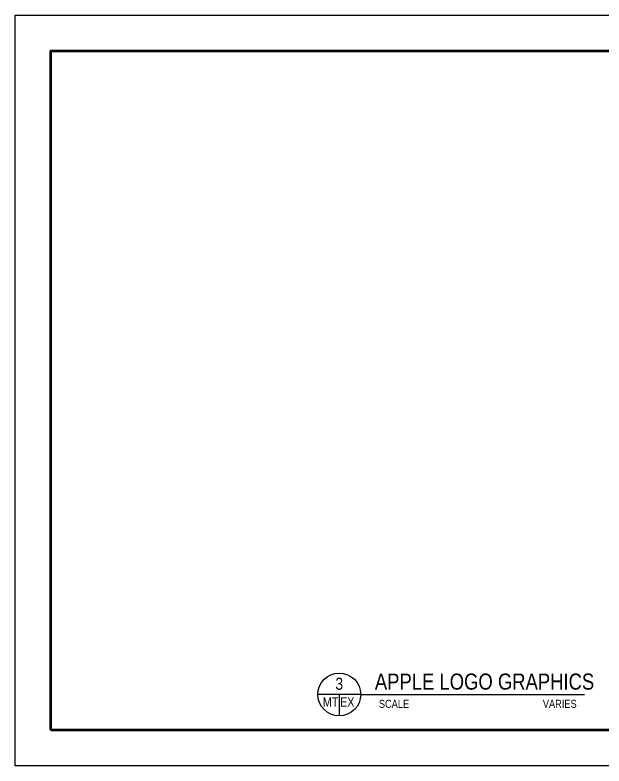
# Model space of a CAD drawing. Header units: inches. Extents: x 994 to 6777, y -637 to 5407.
# Drawn here: x 994.49 to 1010.95, y 389.39 to 410.39 of the extents above; entities that cross this region are included whole.
import ezdxf
from ezdxf.enums import TextEntityAlignment as Align

# ---------------------------------------------------------------- set-up
doc = ezdxf.new("R2010")
doc.units = ezdxf.units.IN
doc.header["$MEASUREMENT"] = 0
doc.layers.add('ar_elev line', color=255, linetype='Continuous', lineweight=0)
doc.styles.add('swiss cn', font='swissc.ttf')

# ---------------------------------------------------------------- blocks, each defined once
blk = doc.blocks.new('*U3')
for p, q in [((0.8, 0), (-0.8, 0)), ((0, 0), (0, -0.8)), ((0.8, 0), (9.136, 0))]:
    blk.add_line(p, q)
blk.add_circle((0, 0), 0.8)
at = {"color": 112, "style": 'swiss cn'}
blk.add_text('SCALE', height=0.3, dxfattribs=at).set_placement((2.039, -0.2), align=Align.TOP_CENTER)
for tag, p in [('AA', (1.327, 0.9)), ('PLAN', (1.327, 0))]:
    blk.add_attdef(tag, text='', height=0.6, dxfattribs=at).set_placement(p, align=Align.BOTTOM_LEFT)
at = {"color": 255, "style": 'swiss cn'}
blk.add_attdef('1', text='', height=0.45, dxfattribs=at).set_placement((0, 0.4), align=Align.MIDDLE_CENTER)
blk.add_attdef('A', text='', height=0.35, dxfattribs=at).set_placement((-0.036, -0.283), align=Align.MIDDLE_RIGHT)
blk.add_attdef('3', text='', height=0.35, dxfattribs=at).set_placement((0.029, -0.283), align=Align.MIDDLE_LEFT)
at = {"color": 112, "style": 'swiss cn'}
blk.add_attdef('1:100', text='', height=0.3, dxfattribs=at).set_placement((8.847, -0.2), align=Align.TOP_RIGHT)

msp = doc.modelspace()

# ---------------------------------------------------------------- linework, layer by layer
at = {"layer": 'ar_elev line', "lineweight": 80}
msp.add_lwpolyline([(995.48723, 390.38605), (995.48723, 409.38605), (1023.18723, 409.38605), (1023.18723, 390.38605)], close=True, dxfattribs=at)
at = {"layer": 'Defpoints'}
msp.add_lwpolyline([(994.48723, 389.38605), (994.48723, 410.38605), (1024.18723, 410.38605), (1024.18723, 389.38605)], close=True, dxfattribs=at)

# ---------------------------------------------------------------- block references
at = {"xscale": 0.7499999999999964, "yscale": 0.7499999999999964, "zscale": 0.7499999999999964}
msp.add_blockref('*U3', (1003.54951, 391.38605), dxfattribs=at).add_auto_attribs({'PLAN': 'APPLE LOGO GRAPHICS', '1': '3', 'A': 'MT', '1:100': 'VARIES', '3': 'EX'})

doc.saveas('drawing.dxf')
